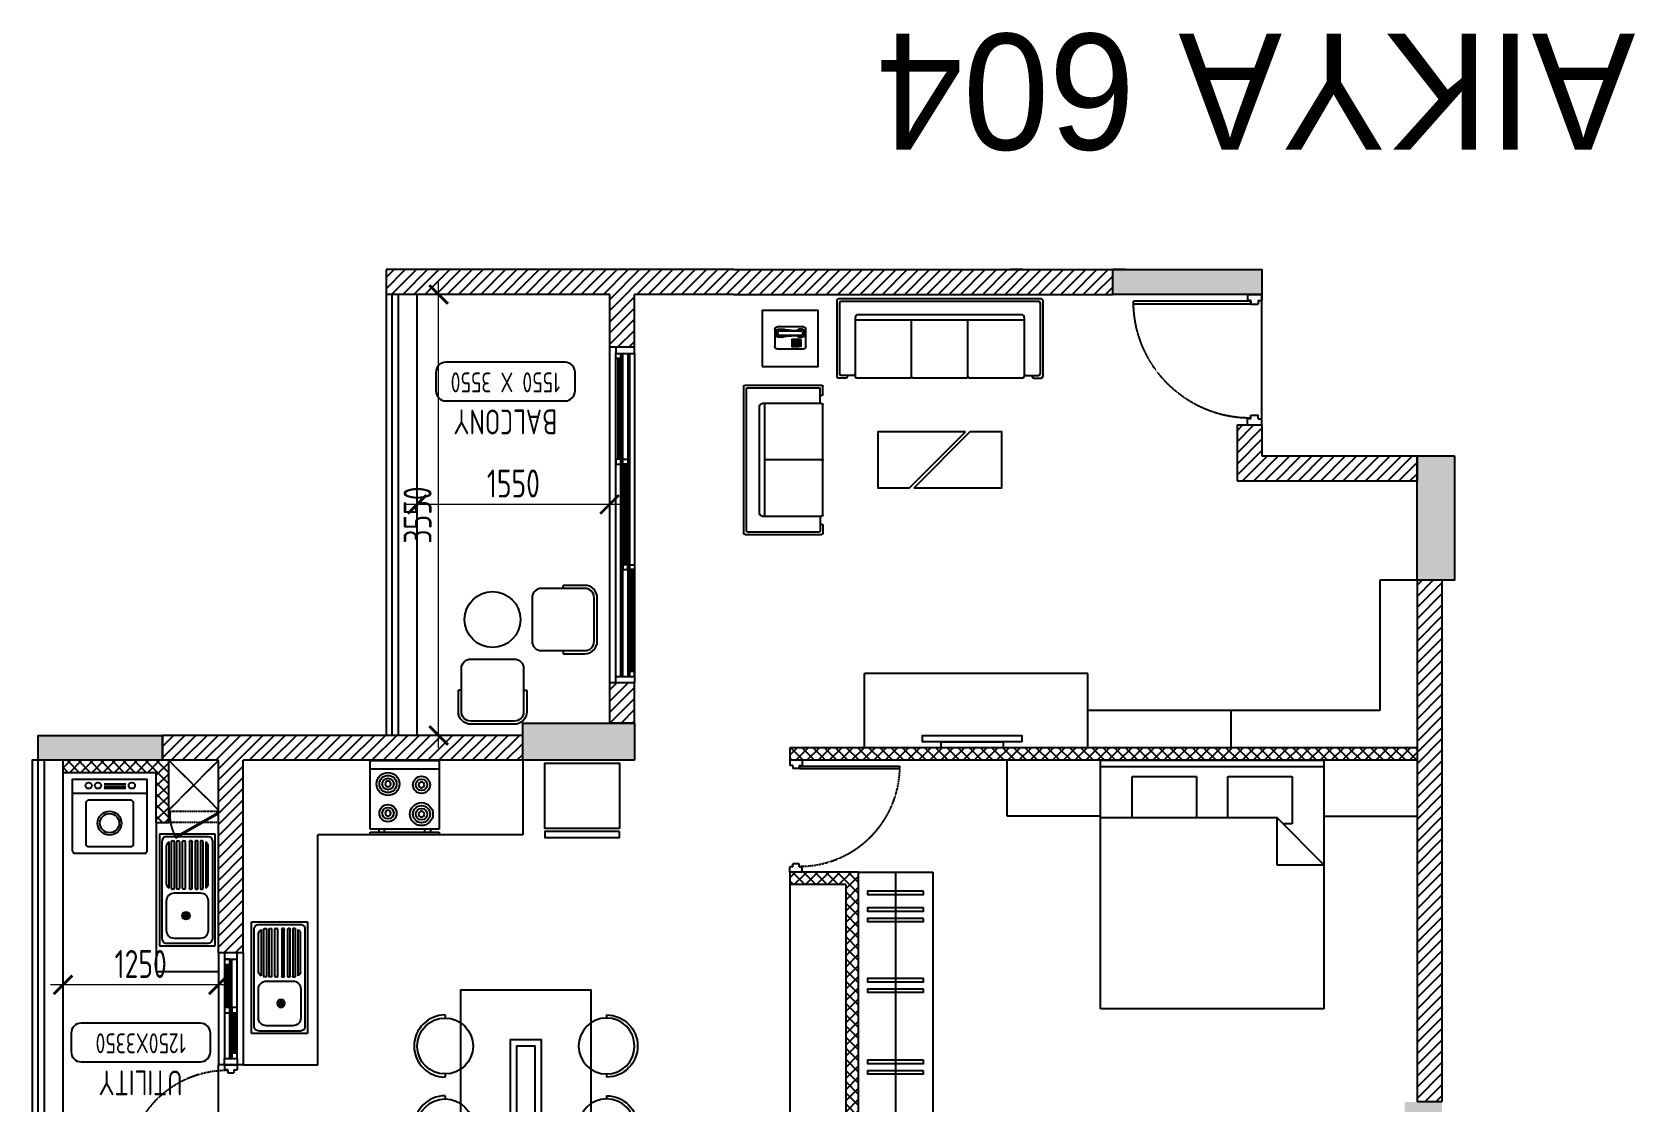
# Model space of a CAD drawing. Header units: millimetres. Extents: x -184691 to 158232, y -112569 to 33289.
# Drawn here: x 83751 to 96655, y -15989 to -7376 of the extents above; entities that cross this region are included whole.
import ezdxf
from ezdxf.enums import TextEntityAlignment as Align

# ---------------------------------------------------------------- set-up
doc = ezdxf.new("R2010")
doc.units = ezdxf.units.MM
doc.header["$LTSCALE"] = 10
doc.header["$PDMODE"] = 35
doc.header["$PDSIZE"] = 500
doc.linetypes.add('DASHED', pattern=[19.05, 12.7, -6.35])
doc.linetypes.add('HIDDEN', pattern=[9.525, 6.35, -3.175])
for name, color, linetype in [('07--DIM-1', 1, 'Continuous'), ('A--BLOCKWALL-1', 9, 'Continuous'), ('A--BLOCKWALL-2', 2, 'Continuous'), ('A--BLOCKWALL-3', 3, 'Continuous'), ('A--BLOCKWALL-HATCH', 8, 'Continuous'), ('A--DOWN', 34, 'Continuous'), ('A--FIXTURE-0', 8, 'Continuous'), ('A--FURNITURE-0', 253, 'Continuous'), ('A--FURNITURE-1', 9, 'Continuous'), ('A--GLAZING-0', 181, 'Continuous'), ('A--HANDRAIL-1', 9, 'Continuous'), ('A--HATCH-1', 8, 'Continuous'), ('A--SANITARY-0', 253, 'Continuous'), ('A--SHAFT-HIDDEN', 9, 'HIDDEN'), ('A--SPACENUMBER', 2, 'Continuous'), ('A--SPACENUMBER-1', 8, 'Continuous'), ('A--SPACEREF', 3, 'Continuous'), ('A--Stucture', 9, 'Continuous'), ('A--TILING-1', 8, 'Continuous'), ('Typical floor Column Centre line$0$X-3rd Floor Column$0$A--COL250', 250, 'Continuous'), ('Typical floor Column Centre line$0$X-3rd Floor Column$0$A--CONCRETE-4', 4, 'Continuous')]:
    doc.layers.add(name, color=color, linetype=linetype)
doc.styles.add('ISO', font='isocp2.shx', dxfattribs={"width": 0.8})
doc.dimstyles.new('A-DIM-100', dxfattribs={"dimscale": 100, "dimtxt": 2.25, "dimasz": 1.5, "dimexe": 1, "dimexo": 0.5, "dimgap": 0, "dimtad": 0, "dimdec": 0, "dimzin": 12, "dimdsep": 46, "dimtxsty": 'ISO', "dimblk": 'ARCHTICK', "dimcen": 1, "dimdle": 1, "dimclrd": 8, "dimclre": 8, "dimclrt": 256, "dimadec": 0, "dimazin": 3, "dimtfac": 1, "dimtdec": 0, "dimtmove": 1, "dimatfit": 2, "dimfxl": 1, "dimtvp": 0.75, "dimtolj": 1, "dimtzin": 12, "dimlwd": 18, "dimlwe": 18, "dimarcsym": 0})
pattern_1 = [(225, (91501.38, -6338.52), (44.90128, -44.90128), [])]
pattern_2 = [(225, (91501.38, -6338.52), (44.90128, -44.90128), []), (315, (91501.38, -6338.52), (44.90128, 44.90128), [])]

# ---------------------------------------------------------------- blocks, each defined once
blk = doc.blocks.new('A$C542B73FF')
at = {"layer": 'A--FURNITURE-0'}
for points in [[(-400, 50), (400, 50), (400, 100), (-400, 100)], [(-250, 0), (250, 0), (250, 50), (-250, 50)]]:
    blk.add_lwpolyline(points, close=True, dxfattribs=at)
blk = doc.blocks.new('A$C7FA855F9')
at = {"layer": 'A--FURNITURE-0', "linetype": 'Continuous'}
for p, q in [((900, 2000), (-900, 2000)), ((-900, 2000), (-900, 0)), ((900, 0), (900, 2000)), ((900, 840), (520, 460)), ((520, 840), (900, 840)), ((520, 460), (520, 840)), ((-900, 460), (520, 460)), ((-645, 460), (-645, 130)), ((-125, 130), (-125, 460)), ((125, 460), (125, 130)), ((645, 510), (570, 510)), ((645, 130), (645, 510)), ((-645, 130), (-125, 130)), ((125, 130), (645, 130)), ((-900, 50), (900, 50)), ((-900, 0), (900, 0))]:
    blk.add_line(p, q, dxfattribs=at)
blk = doc.blocks.new('A$C383732B3')
for p, q in [((275, 250), (275, 275)), ((275, -250), (275, -275))]:
    blk.add_line(p, q)
blk.add_lwpolyline([(275, 275), (100, 275, 0.414214), (0, 175), (0, -175, 0.414214), (100, -275), (275, -275)], format="xyb")
blk.add_lwpolyline([(100, -250), (450, -250, 0.414214), (525, -175), (525, 175, 0.414214), (450, 250), (100, 250, 0.414214), (25, 175), (25, -175, 0.414214)], format="xyb", close=True)
blk = doc.blocks.new('A$C337B3EF4')
for p, q in [((0, 225), (0, 250)), ((0, -250), (0, -225))]:
    blk.add_line(p, q)
blk.add_circle((0, 0), 225)
blk.add_arc((0, 0), 250, 270, 90)
blk = doc.blocks.new('A$C666E5324')
at = {"layer": 'A--FURNITURE-0'}
for points in [[(0, -525), (-1500, -525), (-1500, 525), (0, 525)], [(-400, -125), (-1100, -125), (-1100, 125), (-400, 125)], [(-450, -75), (-1050, -75), (-1050, 75), (-450, 75)]]:
    blk.add_lwpolyline(points, close=True, dxfattribs=at)
at = {"layer": 'A--FURNITURE-0', "xscale": -1, "rotation": 270.000000000004}
for p in [(-1050, 650), (-400, 650)]:
    blk.add_blockref('A$C337B3EF4', p, dxfattribs=at)
at = {"layer": 'A--FURNITURE-0', "rotation": 270.000000000004}
for p in [(-1050, -650), (-400, -650)]:
    blk.add_blockref('A$C337B3EF4', p, dxfattribs=at)
blk = doc.blocks.new('A$C34D21E7E')
at = {"layer": 'A--DOWN'}
for p, q in [((-150, 2450), (-150, -150)), ((-110, 2450), (-110, -150)), ((-95, 2450), (-95, -150)), ((-55, -150), (-55, 2450)), ((-40, -150), (-40, 2450)), ((0, -150), (0, 2450))]:
    blk.add_line(p, q, dxfattribs=at)
for points in [[(-150, 2450), (0, 2450), (0, 2500), (-150, 2500)], [(-40, 2450), (0, 2450), (0, 2410), (-40, 2410)], [(-95, 1590), (-55, 1590), (-55, 1550), (-95, 1550)], [(-40, 1550), (0, 1550), (0, 1590), (-40, 1590)], [(-150, 740), (-110, 740), (-110, 700), (-150, 700)], [(-95, 700), (-55, 700), (-55, 740), (-95, 740)], [(-150, -150), (-110, -150), (-110, -110), (-150, -110)], [(-150, -150), (0, -150), (0, -200), (-150, -200)]]:
    blk.add_lwpolyline(points, close=True, dxfattribs=at)
at = {"layer": 'A--GLAZING-0'}
for p, q in [((-25, 1590), (-25, 2410)), ((-15, 1590), (-15, 2410)), ((-80, 740), (-80, 1550)), ((-70, 740), (-70, 1550)), ((-135, -110), (-135, 700)), ((-125, -110), (-125, 700))]:
    blk.add_line(p, q, dxfattribs=at)
blk = doc.blocks.new('A$C1CBF2325')
at = {"layer": 'A--DOWN'}
for p, q in [((100, 0), (0, 0)), ((0, 0), (0, -42)), ((100, 0), (100, -42)), ((25, -42), (0, -42)), ((25, -42), (25, -67)), ((75, -67), (25, -67)), ((75, -42), (75, -67)), ((75, -42), (100, -42)), ((79, -46), (79, -67)), ((79, -46), (886, -46)), ((79, -67), (886, -67)), ((886, -67), (886, -46)), ((25, -858), (0, -858)), ((0, -900), (0, -858)), ((75, -833), (25, -833)), ((25, -858), (25, -833)), ((75, -858), (75, -833)), ((75, -858), (100, -858)), ((100, -900), (100, -858)), ((100, -900), (0, -900))]:
    blk.add_line(p, q, dxfattribs=at)
at = {"layer": 'A--DOWN', "color": 8, "linetype": 'DASHED', "ltscale": 0.005}
blk.add_arc((79, -46), 807, 269.7319, 358.5291, dxfattribs=at)
blk = doc.blocks.new('A$C35654C4B')
at = {"layer": 'A--BLOCKWALL-1'}
for p, q in [((-900, 200), (0, 200)), ((-900, 0), (0, 0))]:
    blk.add_line(p, q, dxfattribs=at)
at = {"layer": 'A--DOWN'}
for p, q in [((-50, 150), (-850, 150)), ((-50, 107), (-850, 107)), ((-850, 50), (-50, 50)), ((-50, 93), (-807, 93))]:
    blk.add_line(p, q, dxfattribs=at)
for points in [[(-850, 50), (-850, 150), (-900, 150), (-900, 50)], [(-416, 107), (-416, 150), (-459, 150), (-459, 107)], [(-50, 107), (-50, 150), (-93, 150), (-93, 107)], [(-50, 50), (-50, 150), (0, 150), (0, 50)], [(-807, 50), (-807, 93), (-850, 93), (-850, 50)], [(-416, 50), (-416, 93), (-459, 93), (-459, 50)]]:
    blk.add_lwpolyline(points, close=True, dxfattribs=at)
at = {"layer": 'A--GLAZING-0'}
for p, q in [((-416, 136), (-93, 136)), ((-807, 78), (-459, 78)), ((-807, 64), (-459, 64)), ((-416, 122), (-93, 122))]:
    blk.add_line(p, q, dxfattribs=at)
blk = doc.blocks.new('A$C47D60FF3')
at = {"layer": 'A--FIXTURE-0'}
blk.add_lwpolyline([(-0.075, 0.6), (-0.075, 0), (-0.6, 0), (-0.6, 0.6)], close=True, dxfattribs=at)
blk.add_lwpolyline([(-0.05, 0.6), (-0.05, 0), (0, 0), (0, 0.6), (-0.05, 0.6)], dxfattribs=at)
blk = doc.blocks.new('SPACE')
at = {"layer": 'A--SPACENUMBER-1'}
blk.add_lwpolyline([(-600, 0), (600, 0, 0.414213562), (700, 100), (700, 288.5, 0.414213562), (600, 388.5), (-600, 388.5, 0.414213562), (-700, 288.5), (-700, 100, 0.414213562), (-600, 0, -0.052514465)], format="xyb", dxfattribs=at)
at = {"layer": 'A--SPACENUMBER', "style": 'ISO', "width": 0.8, "flags": 4}
blk.add_attdef('01', text='', height=250, dxfattribs=at).set_placement((0.455, 202.41), align=Align.MIDDLE)
at = {"layer": 'A--SPACEREF', "style": 'ISO', "width": 0.8, "flags": 4}
blk.add_attdef('S', text='', height=300, dxfattribs=at).set_placement((1.35, 474.975), align=Align.CENTER)
blk = doc.blocks.new('A$C2D7D56F7')
at = {"layer": 'A--FIXTURE-0'}
for p, q in [((-0.3, -0.113), (0.3, -0.113)), ((-0.044, -0.037), (0.131, -0.037)), ((-0.044, -0.056), (0.131, -0.056)), ((-0.044, -0.074), (0.131, -0.074))]:
    blk.add_line(p, q, dxfattribs=at)
blk.add_lwpolyline([(0.3, -0.575, -0.414214), (0.275, -0.6), (-0.275, -0.6, -0.414214), (-0.3, -0.575), (-0.3, 0), (0.3, 0)], format="xyb", close=True, dxfattribs=at)
blk.add_lwpolyline([(-0.173, -0.168), (0.173, -0.168), (0.189, -0.184), (0.189, -0.531), (0.173, -0.546), (-0.173, -0.546), (-0.189, -0.531), (-0.189, -0.184)], close=True, dxfattribs=at)
for centre, radius in [((-0.169, -0.052), 0.025), ((-0.095, -0.052), 0.025), ((0.178, -0.052), 0.025), ((-0.001, -0.355), 0.0964), ((-0.001, -0.355), 0.0776)]:
    blk.add_circle(centre, radius, dxfattribs=at)
blk = doc.blocks.new('A$C321E12B3')
at = {"layer": 'A--SANITARY-0', "ltscale": 5}
for p, q in [((-0.9, 0.45), (0, 0.45)), ((-0.9, 0), (-0.9, 0.45)), ((-0.879, 0.055), (-0.879, 0.395)), ((-0.845, 0.429), (-0.055, 0.429)), ((-0.774, 0.395), (-0.54, 0.395)), ((-0.404, 0.394), (-0.094, 0.394)), ((-0.021, 0.395), (-0.021, 0.055)), ((0, 0.45), (0, 0)), ((-0.837, 0.118), (-0.837, 0.332)), ((-0.477, 0.332), (-0.477, 0.118)), ((-0.443, 0.335), (-0.443, 0.348)), ((-0.443, 0.293), (-0.443, 0.306)), ((-0.443, 0.246), (-0.443, 0.259)), ((-0.439, 0.352), (-0.059, 0.352)), ((-0.059, 0.331), (-0.439, 0.331)), ((-0.439, 0.31), (-0.059, 0.31)), ((-0.059, 0.289), (-0.439, 0.289)), ((-0.439, 0.263), (-0.059, 0.263)), ((-0.063, 0.373), (-0.435, 0.373)), ((-0.055, 0.348), (-0.055, 0.335)), ((-0.055, 0.306), (-0.055, 0.293)), ((-0.055, 0.259), (-0.055, 0.246)), ((-0.443, 0.204), (-0.443, 0.191)), ((-0.443, 0.157), (-0.443, 0.144)), ((-0.059, 0.242), (-0.439, 0.242)), ((-0.059, 0.208), (-0.439, 0.208)), ((-0.439, 0.187), (-0.059, 0.187)), ((-0.059, 0.161), (-0.439, 0.161)), ((-0.439, 0.14), (-0.059, 0.14)), ((-0.055, 0.191), (-0.055, 0.204)), ((-0.055, 0.144), (-0.055, 0.157)), ((0, 0), (-0.9, 0)), ((-0.055, 0.021), (-0.845, 0.021)), ((-0.54, 0.055), (-0.774, 0.055)), ((-0.443, 0.115), (-0.443, 0.102)), ((-0.059, 0.119), (-0.439, 0.119)), ((-0.439, 0.098), (-0.059, 0.098)), ((-0.063, 0.077), (-0.435, 0.077)), ((-0.404, 0.056), (-0.094, 0.056)), ((-0.055, 0.102), (-0.055, 0.115))]:
    blk.add_line(p, q, dxfattribs=at)
at = {"layer": 'A--SANITARY-0'}
blk.add_line((-0.9, 0.45), (0, 0.45), dxfattribs=at)
at = {"layer": 'A--SANITARY-0', "ltscale": 5, "extrusion": (0, 0, -1)}
for centre, major_axis, start_param, end_param in [((-0.845, 0.395), (-0.0238, 0.0238), 5.497787, 7.068583), ((-0.774, 0.332), (0.0446, 0.0446), 3.926991, 5.497787), ((-0.54, 0.332), (0.0446, 0.0446), -0.785398, 0.785398), ((-0.393, 0.345), (-0.0357, 0.0357), 6.090163, 6.844508), ((-0.105, 0.345), (-0.0357, 0.0357), 1.009473, 1.763819), ((-0.055, 0.395), (-0.0238, 0.0238), 0.785398, 2.356194), ((-0.439, 0.348), (0.00297, 0.00297), 3.926991, 5.497787), ((-0.439, 0.335), (-0.00297, 0.00297), 3.926991, 5.497787), ((-0.439, 0.306), (-0.00297, 0.00297), 5.497787, 7.068583), ((-0.439, 0.293), (-0.00297, 0.00297), 3.926991, 5.497787), ((-0.059, 0.348), (0.00297, 0.00297), -0.785398, 0.785398), ((-0.059, 0.335), (-0.00297, 0.00297), 2.356194, 3.926991), ((-0.059, 0.306), (0.00297, 0.00297), -0.785398, 0.785398), ((-0.059, 0.293), (-0.00297, 0.00297), 2.356194, 3.926991), ((-0.657, 0.214), (0.0223, 0.0223), 0.785398, 7.068583), ((-0.657, 0.214), (0.0112, 0.0112), 0.785398, 7.068583), ((-0.657, 0.214), (0.00743, 0.00743), 0.785398, 7.068583), ((-0.439, 0.204), (0.00297, 0.00297), 3.926991, 5.497787), ((-0.439, 0.191), (-0.00297, 0.00297), 3.926991, 5.497787), ((-0.439, 0.157), (0.00297, 0.00297), 3.926991, 5.497787), ((-0.439, 0.144), (0.00297, 0.00297), 2.356194, 3.926991), ((-0.059, 0.204), (0.00297, 0.00297), -0.785398, 0.785398), ((-0.059, 0.191), (-0.00297, 0.00297), 2.356194, 3.926991), ((-0.059, 0.157), (0.00297, 0.00297), -0.785398, 0.785398), ((-0.059, 0.144), (-0.00297, 0.00297), 2.356194, 3.926991), ((-0.845, 0.055), (0.0238, 0.0238), 2.356194, 3.926991), ((-0.774, 0.118), (-0.0446, 0.0446), 3.926991, 5.497787), ((-0.54, 0.118), (-0.0446, 0.0446), 2.356194, 3.926991), ((-0.439, 0.115), (0.00297, 0.00297), 3.926991, 5.497787), ((-0.439, 0.102), (0.00297, 0.00297), 2.356194, 3.926991), ((-0.393, 0.105), (-0.0357, 0.0357), 4.151066, 4.905412), ((-0.105, 0.105), (-0.0357, 0.0357), 2.94857, 3.702916), ((-0.059, 0.115), (0.00297, 0.00297), -0.785398, 0.785398), ((-0.059, 0.102), (-0.00297, 0.00297), 2.356194, 3.926991), ((-0.055, 0.055), (-0.0238, 0.0238), 2.356194, 3.926991)]:
    blk.add_ellipse(centre, major_axis=major_axis, ratio=1, start_param=start_param, end_param=end_param, dxfattribs=at)
at = {"layer": 'A--SANITARY-0', "ltscale": 5}
for centre, major_axis, start_param, end_param in [((-0.439, 0.259), (-0.00297, -0.00297), 3.926991, 5.497787), ((-0.059, 0.259), (-0.00297, -0.00297), 2.356194, 3.926991), ((-0.439, 0.246), (0.00297, -0.00297), 3.926991, 5.497787), ((-0.059, 0.246), (0.00297, -0.00297), -0.785398, 0.785398)]:
    blk.add_ellipse(centre, major_axis=major_axis, ratio=1, start_param=start_param, end_param=end_param, dxfattribs=at)
blk = doc.blocks.new('A$C4DFF75E1')
at = {"layer": 'A--DOWN'}
for p, q in [((9, 25), (0, 25)), ((0, 25), (0, 0)), ((0, 0), (12, 0)), ((9, 15, 0), (9, 25, 0)), ((12, 15, 0), (9, 15, 0)), ((12, 15, 0), (12, 0, 0)), ((12, 15, 0), (12, 0, 0)), ((12, 0), (12, 15)), ((438, 15, 0), (438, 0, 0)), ((438, 15, 0), (438, 0, 0)), ((438, 15, 0), (441, 15, 0)), ((438, 0), (438, 15)), ((450, 0), (438, 0)), ((441, 15, 0), (441, 25, 0)), ((441, 25), (450, 25)), ((450, 25), (450, 0))]:
    blk.add_line(p, q, dxfattribs=at)
blk.add_lwpolyline([(14, 18), (388, 234), (385, 240), (11, 24)], close=True, dxfattribs=at)
blk.add_circle((10, 24, 0), 0.781, dxfattribs=at)
at = {"layer": 'A--DOWN', "color": 8, "linetype": 'DASHED', "ltscale": 0.003}
blk.add_arc((-37, 15, 0), 478, 0, 27.2936, dxfattribs=at)
blk = doc.blocks.new('_ArchTick')
at = {"color": 0, "const_width": 0.15}
blk.add_lwpolyline([(-0.5, -0.5), (0.5, 0.5)], dxfattribs=at)
blk = doc.blocks.new('*D356')
at = {"layer": '07--DIM-1', "color": 8, "lineweight": 18}
for p, q in [((86851, -10904), (86851, -11278)), ((88401, -10904), (88401, -11278)), ((88501, -11178), (86751, -11178))]:
    blk.add_line(p, q, dxfattribs=at)
at = {"layer": 'Defpoints', "color": 0}
for p in [(86851, -10854), (88401, -10854), (86851, -11178)]:
    blk.add_point(p, dxfattribs=at)
at = {"layer": '07--DIM-1', "color": 8, "lineweight": 18, "xscale": 150, "yscale": 150, "zscale": 150, "rotation": 180}
blk.add_blockref('_ArchTick', (86851, -11178), dxfattribs=at)
at = {"layer": '07--DIM-1', "color": 8, "lineweight": 18, "xscale": 150, "yscale": 150, "zscale": 150}
blk.add_blockref('_ArchTick', (88401, -11178), dxfattribs=at)
at = {"layer": '07--DIM-1', "insert": (87626, -11010), "char_height": 225, "attachment_point": 5, "style": 'ISO'}
blk.add_mtext('\\A1;1550', dxfattribs=at)
blk = doc.blocks.new('*D357')
at = {"layer": '07--DIM-1', "color": 8, "lineweight": 18}
for p, q in [((87024, -13139), (87024, -9389)), ((86901, -9489), (87124, -9489)), ((86901, -13039), (87124, -13039))]:
    blk.add_line(p, q, dxfattribs=at)
at = {"layer": 'Defpoints', "color": 0}
for p in [(86851, -9489), (87024, -9489), (86851, -13039)]:
    blk.add_point(p, dxfattribs=at)
at = {"layer": '07--DIM-1', "color": 8, "lineweight": 18, "xscale": 150, "yscale": 150, "zscale": 150}
for p, rotation in [((87024, -9489), 90), ((87024, -13039), 270)]:
    blk.add_blockref('_ArchTick', p, dxfattribs=dict(at, rotation=rotation))
at = {"layer": '07--DIM-1', "insert": (86855, -11264), "char_height": 225, "attachment_point": 5, "rotation": 90, "style": 'ISO'}
blk.add_mtext('\\A1;3550', dxfattribs=at)
blk = doc.blocks.new('*D361')
at = {"layer": '07--DIM-1', "color": 8, "lineweight": 18}
for p, q in [((85351, -15046), (83901, -15046)), ((84001, -15001), (84001, -15146)), ((85251, -15001), (85251, -15146))]:
    blk.add_line(p, q, dxfattribs=at)
at = {"layer": 'Defpoints', "color": 0}
for p in [(84001, -14951), (85251, -14951), (84001, -15046)]:
    blk.add_point(p, dxfattribs=at)
at = {"layer": '07--DIM-1', "color": 8, "lineweight": 18, "xscale": 150, "yscale": 150, "zscale": 150, "rotation": 180}
blk.add_blockref('_ArchTick', (84001, -15046), dxfattribs=at)
at = {"layer": '07--DIM-1', "color": 8, "lineweight": 18, "xscale": 150, "yscale": 150, "zscale": 150}
blk.add_blockref('_ArchTick', (85251, -15046), dxfattribs=at)
at = {"layer": '07--DIM-1', "insert": (84626, -14878), "char_height": 225, "attachment_point": 5, "style": 'ISO'}
blk.add_mtext('\\A1;1250', dxfattribs=at)
blk = doc.blocks.new('A$C59C96D1E')
at = {"linetype": 'Continuous'}
for p, q in [((-2.74, 0), (2.74, 0)), ((-3.49, -9.09), (-3.49, -0.75)), ((-2.75, -0.99), (-2.75, -2.2)), ((-2.26, -1.48), (-2.26, -8.35)), ((-0.79, -0.49), (-2.25, -0.49)), ((-1.76, -0.98), (-1.28, -0.98)), ((-0.78, -8.35), (-0.78, -1.48)), ((-0.29, -2.2), (-0.29, -0.99)), ((3.49, -0.75), (3.49, -9.09)), ((-2.75, -8.84), (-2.75, -7.63)), ((2.74, -9.84), (-2.74, -9.84)), ((-0.79, -9.34), (-2.25, -9.34)), ((-1.76, -8.85), (-1.28, -8.85)), ((-0.29, -7.63), (-0.29, -8.84))]:
    blk.add_line(p, q, dxfattribs=at)
for points in [[(0.45, -5.87), (0.45, -5.37), (0.95, -5.37), (0.95, -5.87)], [(0.45, -6.47), (0.45, -5.97), (0.95, -5.97), (0.95, -6.47)], [(0.45, -7.06), (0.45, -6.56), (0.95, -6.56), (0.95, -7.06)], [(0.45, -7.66), (0.45, -7.16), (0.95, -7.16), (0.95, -7.66)], [(0.45, -8.26), (0.95, -8.26), (0.95, -7.76), (0.45, -7.76)], [(1.05, -5.87), (1.05, -5.37), (1.55, -5.37), (1.55, -5.87)], [(1.05, -6.47), (1.05, -5.97), (1.55, -5.97), (1.55, -6.47)], [(1.05, -7.06), (1.05, -6.56), (1.55, -6.56), (1.55, -7.06)], [(1.05, -7.66), (1.05, -7.16), (1.55, -7.16), (1.55, -7.66)], [(1.05, -8.26), (1.55, -8.26), (1.55, -7.76), (1.05, -7.76)], [(1.64, -5.87), (1.64, -5.37), (2.14, -5.37), (2.14, -5.87)], [(1.64, -6.47), (1.64, -5.97), (2.14, -5.97), (2.14, -6.47)], [(1.64, -7.06), (1.64, -6.56), (2.14, -6.56), (2.14, -7.06)], [(1.64, -7.66), (1.64, -7.16), (2.14, -7.16), (2.14, -7.66)], [(1.64, -8.26), (2.14, -8.26), (2.14, -7.76), (1.64, -7.76)], [(2.24, -5.87), (2.24, -5.37), (2.74, -5.37), (2.74, -5.87)], [(2.24, -6.47), (2.24, -5.97), (2.74, -5.97), (2.74, -6.47)], [(2.24, -7.06), (2.24, -6.56), (2.74, -6.56), (2.74, -7.06)], [(2.24, -7.66), (2.24, -7.16), (2.74, -7.16), (2.74, -7.66)], [(2.24, -8.26), (2.74, -8.26), (2.74, -7.76), (2.24, -7.76)]]:
    blk.add_lwpolyline(points, close=True)
for centre, radius, start, end in [((-2.74, -0.75), 0.75, 90, 180), ((2.74, -0.75), 0.75, 0, 90), ((-2.25, -0.99), 0.5, 90, 180), ((-2.25, -2.2), 0.5, 180, 270), ((-1.76, -1.48), 0.5, 90, 180), ((-1.28, -1.48), 0.5, 0, 90), ((-0.79, -0.99), 0.5, 0, 90), ((-0.79, -2.2), 0.5, 270, 0), ((-2.74, -9.09), 0.75, 180, 270), ((-2.25, -7.63), 0.5, 90, 180), ((-2.25, -8.84), 0.5, 180, 270), ((-1.76, -8.35), 0.5, 180, 270), ((-1.28, -8.35), 0.5, 270, 0), ((-0.79, -7.63), 0.5, 0, 90), ((-0.79, -8.84), 0.5, 270, 0), ((2.74, -9.09), 0.75, 270, 0)]:
    blk.add_arc(centre, radius, start, end, dxfattribs=at)
for centre, start, end in [((-30.22, -7.51), 358.28, 10.8919), ((27.18, -7.51), 169.1081, 181.72)]:
    blk.add_arc(centre, 27.97, start, end)
blk = doc.blocks.new('A$C6B576318')
at = {"layer": 'A--FURNITURE-0'}
for p, q in [((-975, 13), (-975, 736)), ((-888, 749), (-963, 749)), ((-950, 38), (-950, 711)), ((-813, 724), (-938, 724)), ((-875, 724), (-875, 736)), ((-800, 711), (-800, 736)), ((-800, 175), (-800, 711)), ((-788, 749), (-279, 749)), ((-267, 736), (-267, 200)), ((-254, 749), (254, 749)), ((267, 736), (267, 200)), ((279, 749), (788, 749)), ((800, 711), (800, 736)), ((800, 175), (800, 711)), ((813, 724), (938, 724)), ((875, 724), (875, 736)), ((888, 749), (963, 749)), ((950, 38), (950, 711)), ((975, 13), (975, 736)), ((-800, 200), (800, 200)), ((-963, 0), (963, 0)), ((-938, 25), (938, 25)), ((-775, 150), (775, 150))]:
    blk.add_line(p, q, dxfattribs=at)
for centre, radius, start, end in [((-963, 736), 12.5, 90, 180), ((-938, 711), 12.5, 90, 180), ((-888, 736), 12.5, 0, 90), ((-813, 711), 12.5, 0, 90), ((-788, 736), 12.5, 90, 180), ((-279, 736), 12.5, 0, 90), ((-254, 736), 12.5, 90, 180), ((254, 736), 12.5, 0, 90), ((279, 736), 12.5, 90, 180), ((788, 736), 12.5, 0, 90), ((813, 711), 12.5, 90, 180), ((888, 736), 12.5, 90, 180), ((938, 711), 12.5, 0, 90), ((963, 736), 12.5, 0, 90), ((-775, 175), 25, 180, 270), ((775, 175), 25, 270, 0), ((-963, 13), 12.5, 180, 270), ((-938, 38), 12.5, 180, 270), ((938, 38), 12.5, 270, 0), ((963, 13), 12.5, 270, 0)]:
    blk.add_arc(centre, radius, start, end, dxfattribs=at)
blk = doc.blocks.new('A$C64853205')
at = {"layer": 'A--FURNITURE-0'}
for p, q in [((-708, 13), (-708, 736)), ((-621, 749), (-696, 749)), ((-683, 38), (-683, 711)), ((-546, 724), (-671, 724)), ((-608, 724), (-608, 736)), ((-533, 711), (-533, 736)), ((-533, 175), (-533, 711)), ((-521, 749), (-12, 749)), ((0, 736), (0, 200)), ((13, 749), (521, 749)), ((533, 736), (533, 175)), ((546, 724), (671, 724)), ((608, 724), (608, 736)), ((621, 749), (696, 749)), ((683, 38), (683, 711)), ((708, 13), (708, 736)), ((-533, 200), (533, 200)), ((-696, 0), (696, 0)), ((-671, 25), (671, 25)), ((-508, 150), (508, 150))]:
    blk.add_line(p, q, dxfattribs=at)
for centre, radius, start, end in [((-696, 736), 12.5, 90, 180), ((-671, 711), 12.5, 90, 180), ((-621, 736), 12.5, 0, 90), ((-546, 711), 12.5, 0, 90), ((-521, 736), 12.5, 90, 180), ((-12, 736), 12.5, 0, 90), ((13, 736), 12.5, 90, 180), ((521, 736), 12.5, 0, 90), ((546, 711), 12.5, 90, 180), ((621, 736), 12.5, 90, 180), ((671, 711), 12.5, 0, 90), ((696, 736), 12.5, 0, 90), ((-508, 175), 25, 180, 270), ((508, 175), 25, 270, 0), ((-696, 13), 12.5, 180, 270), ((-671, 38), 12.5, 180, 270), ((671, 38), 12.5, 270, 0), ((696, 13), 12.5, 270, 0)]:
    blk.add_arc(centre, radius, start, end, dxfattribs=at)
blk = doc.blocks.new('A$C06896976')
at = {"layer": 'A--FIXTURE-0'}
for p, q in [((0, 0.6), (-0.6, 0.6)), ((-0.6, 0.6), (-0.6, 0)), ((-0.525, 0.6), (-0.525, 0)), ((0, 0), (0, 0.6)), ((0.05, 0.6), (0.025, 0.6)), ((0.025, 0.6), (0.025, 0)), ((0.05, 0), (0.05, 0.6)), ((0, 0.525), (0.025, 0.525)), ((0.025, 0.475), (0, 0.475)), ((-0.6, 0), (0, 0)), ((0.025, 0.125), (0, 0.125)), ((0, 0.075), (0.025, 0.075)), ((0.025, 0), (0.05, 0))]:
    blk.add_line(p, q, dxfattribs=at)
for centre, major_axis, start_param, end_param in [((-0.394, 0.446), (0.0707, 0.0707), 0.785398, 7.068583), ((-0.394, 0.446), (0.053, 0.053), 0.785398, 7.068583), ((-0.394, 0.446), (0.0354, 0.0354), 0.785398, 7.068583), ((-0.394, 0.446), (0.0177, 0.0177), 0.785398, 7.068583), ((-0.139, 0.446), (-0.053, 0.053), -0.785398, 5.497787), ((-0.139, 0.446), (-0.0354, 0.0354), -0.785398, 5.497787), ((-0.139, 0.446), (0.0177, 0.0177), 0.785398, 7.068583), ((-0.386, 0.154), (0.053, -0.053), -0.785398, 5.497787), ((-0.386, 0.154), (0.0354, -0.0354), -0.785398, 5.497787), ((-0.386, 0.154), (-0.0177, -0.0177), 0.785398, 7.068583), ((-0.131, 0.154), (-0.0707, -0.0707), 0.785398, 7.068583), ((-0.131, 0.154), (-0.053, -0.053), 0.785398, 7.068583), ((-0.131, 0.154), (-0.0354, -0.0354), 0.785398, 7.068583), ((-0.131, 0.154), (-0.0177, -0.0177), 0.785398, 7.068583)]:
    blk.add_ellipse(centre, major_axis=major_axis, ratio=1, start_param=start_param, end_param=end_param, dxfattribs=at)

msp = doc.modelspace()

# ---------------------------------------------------------------- hatches: boundary and pattern name
at = {"layer": 'A--BLOCKWALL-HATCH'}
h = msp.add_hatch(dxfattribs=at)
h.set_pattern_fill('ANSI37', color=256, scale=20, angle=180, style=0)
h.set_pattern_definition(pattern_2)
h.paths.add_polyline_path([(94901.4, -13138.5), (94901.4, -13238.5), (89851.4, -13238.5), (89851.4, -13138.5)])
h = msp.add_hatch(dxfattribs=at)
h.set_pattern_fill('ANSI37', color=256, scale=20, angle=180, style=0)
h.set_pattern_definition([(225, (91501.38, -6338.52), (44.90128, -44.90128), []), (315, (91501.38, -6338.52), (44.90128, 44.90128), [])])
h.paths.add_polyline_path([(84851.4, -13738.5), (84851.4, -13238.5), (84001.4, -13238.5), (84001.4, -13338.5), (84751.4, -13338.5), (84751.4, -13738.5)])
h = msp.add_hatch(dxfattribs=at)
h.set_pattern_fill('ANSI37', color=256, scale=20, angle=180, style=0)
h.set_pattern_definition(pattern_2)
h.paths.add_polyline_path([(89601.4, -18263.5), (89501.4, -18263.5), (89501.4, -16588.5), (90301.4, -16588.5), (90301.4, -15463.5), (90301.4, -15363.5), (90301.4, -14238.5), (89851.4, -14238.5), (89851.4, -14138.5), (90401.4, -14138.5), (90401.4, -16588.5), (91351.4, -16588.5), (91351.4, -16688.5), (89601.4, -16688.5)])
at = {"layer": 'A--HATCH-1'}
h = msp.add_hatch(dxfattribs=at)
h.set_pattern_fill('ANSI31', color=256, scale=20, angle=180, style=0)
h.set_pattern_definition(pattern_1)
h.paths.add_polyline_path([(88601.4, -9913.5), (88401.4, -9913.5), (88401.4, -9488.5), (86601.4, -9488.5), (86601.4, -9288.5), (92451.4, -9288.5), (92451.4, -9488.5), (88601.4, -9488.5)])
h = msp.add_hatch(dxfattribs=at)
h.set_pattern_fill('ANSI31', color=256, scale=20, angle=180, style=0)
h.set_pattern_definition(pattern_1)
h.paths.add_polyline_path([(93451.4, -10538.5), (93651.4, -10538.5), (93651.4, -10788.5), (94901.4, -10788.5), (94901.4, -10988.5), (93451.4, -10988.5)])
h = msp.add_hatch(dxfattribs=at)
h.set_pattern_fill('ANSI31', color=256, scale=20, angle=180, style=0)
h.set_pattern_definition(pattern_1)
h.paths.add_polyline_path([(95101.4, -11788.5), (94901.4, -11788.5), (94901.4, -15988.5), (95101.4, -15988.5)])
h = msp.add_hatch(dxfattribs=at)
h.set_pattern_fill('ANSI31', color=256, scale=20, angle=180, style=0)
h.set_pattern_definition(pattern_1)
h.paths.add_polyline_path([(88601.4, -12938.5), (88401.4, -12938.5), (88401.4, -12613.5), (88601.4, -12613.5)])
h = msp.add_hatch(dxfattribs=at)
h.set_pattern_fill('ANSI31', color=256, scale=20, angle=180, style=0)
h.set_pattern_definition(pattern_1)
h.paths.add_polyline_path([(85451.4, -14788.5), (85251.4, -14788.5), (85251.4, -13238.5), (84801.4, -13238.5), (84801.4, -13038.5), (87701.4, -13038.5), (87701.4, -13238.5), (85451.4, -13238.5)])
at = {"layer": 'Typical floor Column Centre line$0$X-3rd Floor Column$0$A--COL250'}
h = msp.add_hatch(color=256, dxfattribs=at)
h.dxf.hatch_style = 1
h.paths.add_polyline_path([(93651.4, -9488.5), (92451.4, -9488.5), (92451.4, -9288.5), (93651.4, -9288.5)])
h = msp.add_hatch(color=256, dxfattribs=at)
h.dxf.hatch_style = 1
h.paths.add_polyline_path([(95201.4, -10788.5), (95201.4, -11788.5), (94901.4, -11788.5), (94901.4, -10788.5)])
h = msp.add_hatch(color=256, dxfattribs=at)
h.dxf.hatch_style = 1
h.paths.add_polyline_path([(88601.4, -13238.5), (87701.4, -13238.5), (87701.4, -12938.5), (88601.4, -12938.5)])
h = msp.add_hatch(color=256, dxfattribs=at)
h.dxf.hatch_style = 1
h.paths.add_polyline_path([(84801.4, -13238.5), (83801.4, -13238.5), (83801.4, -13038.5), (84801.4, -13038.5)])
h = msp.add_hatch(color=256, dxfattribs=at)
h.dxf.hatch_style = 1
h.paths.add_polyline_path([(94801.4, -16588.5), (94201.4, -16588.5), (94201.4, -16888.5), (95101.4, -16888.5), (95101.4, -15988.5), (94801.4, -15988.5)])

# ---------------------------------------------------------------- linework, layer by layer
at = {"layer": 'A--BLOCKWALL-1'}
for p, q in [((86851.4, -13038.5), (86851.4, -9488.5)), ((84001.4, -16588.5), (84001.4, -13238.5)), ((85451.4, -15688.5), (85251.4, -15688.5))]:
    msp.add_line(p, q, dxfattribs=at)
at = {"layer": 'A--BLOCKWALL-2'}
for p, q in [((91726.4, -9288.5), (91626.4, -9288.5)), ((92551.4, -9288.5), (92451.4, -9288.5)), ((89851.4, -13138.5), (89851.4, -13238.5)), ((94901.4, -13138.5), (89851.4, -13138.5)), ((94901.4, -13138.5), (94901.4, -13238.5)), ((95101.4, -13138.5), (95101.4, -13238.5)), ((84001.4, -13338.5), (84001.4, -13238.5)), ((84851.4, -13238.5), (84001.4, -13238.5)), ((84851.4, -13738.5), (84851.4, -13238.5)), ((94901.4, -13238.5), (89851.4, -13238.5)), ((84751.4, -13338.5), (84001.4, -13338.5)), ((84751.4, -13738.5), (84751.4, -13338.5)), ((84751.4, -13738.5), (84851.4, -13738.5)), ((89851.4, -14138.5), (89851.4, -14238.5)), ((90401.4, -14138.5), (89851.4, -14138.5)), ((90401.4, -14138.5), (90401.4, -16588.5)), ((90301.4, -14238.5), (89851.4, -14238.5)), ((90301.4, -14238.5), (90301.4, -15363.5)), ((90301.4, -15363.5), (90301.4, -15463.5)), ((90301.4, -15463.5), (90301.4, -16588.5))]:
    msp.add_line(p, q, dxfattribs=at)
at = {"layer": 'A--BLOCKWALL-3'}
for p, q in [((89401.4, -9288.5), (86601.4, -9288.5)), ((89401.4, -9288.5), (92451.4, -9288.5)), ((92451.4, -9488.5), (92451.4, -9288.5)), ((88401.4, -9488.5), (86601.4, -9488.5)), ((88401.4, -9913.5), (88401.4, -9488.5)), ((89401.4, -9488.5), (88601.4, -9488.5)), ((88601.4, -9913.5), (88601.4, -9488.5)), ((89401.4, -9488.5), (92451.4, -9488.5)), ((88601.4, -9913.5), (88401.4, -9913.5)), ((93451.4, -10538.5), (93451.4, -10988.5)), ((93451.4, -10538.5), (93651.4, -10538.5)), ((93651.4, -10538.5), (93651.4, -10788.5)), ((93651.4, -10788.5), (94901.4, -10788.5)), ((94901.4, -10788.5), (94901.4, -10988.5)), ((95201.4, -10788.5), (95201.4, -10988.5)), ((93451.4, -10988.5), (94901.4, -10988.5)), ((94901.4, -11788.5), (94901.4, -15988.5)), ((95101.4, -11788.5), (94901.4, -11788.5)), ((95101.4, -11788.5), (95101.4, -15988.5)), ((88401.4, -12938.5), (88401.4, -12613.5)), ((88601.4, -12613.5), (88401.4, -12613.5)), ((88601.4, -12938.5), (88601.4, -12613.5)), ((88601.4, -12938.5), (88401.4, -12938.5)), ((84801.4, -13238.5), (84801.4, -13038.5)), ((87701.4, -13038.5), (84801.4, -13038.5)), ((87701.4, -13238.5), (87701.4, -13038.5)), ((85251.4, -13238.5), (84801.4, -13238.5)), ((85251.4, -14788.5), (85251.4, -13238.5)), ((87701.4, -13238.5), (85451.4, -13238.5)), ((85451.4, -14788.5), (85451.4, -13238.5)), ((85451.4, -14788.5), (85251.4, -14788.5)), ((95101.4, -15988.5), (94901.4, -15988.5))]:
    msp.add_line(p, q, dxfattribs=at)
at = {"layer": 'A--FIXTURE-0'}
for p, q in [((87701.4, -13238.5), (87701.4, -13838.5)), ((84751.4, -13738.5), (84751.4, -14938.5)), ((86051.4, -15688.5), (86051.4, -13838.5)), ((87701.4, -13838.5), (86051.4, -13838.5)), ((84751.4, -14938.5), (85251.4, -14938.5)), ((85451.4, -15688.5), (86051.4, -15688.5))]:
    msp.add_line(p, q, dxfattribs=at)
at = {"layer": 'A--FURNITURE-0'}
for p, q in [((94601.4, -11788.5), (94601.4, -12838.5)), ((94901.4, -11788.5), (94601.4, -11788.5)), ((92251.4, -12538.5), (90451.4, -12538.5)), ((90451.4, -13138.5), (90451.4, -12538.5)), ((92251.4, -13138.5), (92251.4, -12538.5)), ((94601.4, -12838.5), (92251.4, -12838.5)), ((93401.4, -12838.5), (93401.4, -13138.5)), ((91601.4, -13688.5), (91601.4, -13238.5)), ((92351.4, -13688.5), (91601.4, -13688.5)), ((94151.4, -13688.5), (94901.4, -13688.5)), ((89851.4, -14238.5), (89851.4, -16588.5))]:
    msp.add_line(p, q, dxfattribs=at)
at = {"layer": 'A--FURNITURE-0', "elevation": 0}
for points in [[(89629.9, -10067.4), (90079.9, -10067.4), (90079.9, -9617.4), (89629.9, -9617.4)], [(91266, -10594.4), (90558.7, -10594.4), (90558.7, -11044.4), (90816, -11044.4)], [(91301.3, -10594.4), (90851.3, -11044.4), (91558.7, -11044.4), (91558.7, -10594.4)]]:
    msp.add_lwpolyline(points, close=True, dxfattribs=at)
at = {"layer": 'A--FURNITURE-0'}
msp.add_circle((87458.2, -12104.9), 225, dxfattribs=at)
at = {"layer": 'A--FURNITURE-1'}
for p, q in [((90401.4, -14138.5), (91001.4, -14138.5)), ((90701.4, -14138.5), (90701.4, -16588.5)), ((91001.4, -14138.5), (91001.4, -16588.5))]:
    msp.add_line(p, q, dxfattribs=at)
at = {"layer": 'A--FURNITURE-1', "elevation": 0}
for points in [[(90926.4, -14292.9), (90476.4, -14292.9), (90476.4, -14317.9), (90926.4, -14317.9), (90926.4, -14292.9)], [(90926.4, -14426.7), (90476.4, -14426.7), (90476.4, -14451.7), (90926.4, -14451.7), (90926.4, -14426.7)], [(90926.4, -14510.5), (90476.4, -14510.5), (90476.4, -14535.5), (90926.4, -14535.5), (90926.4, -14510.5)], [(90926.4, -14996.1), (90476.4, -14996.1), (90476.4, -15021.1), (90926.4, -15021.1), (90926.4, -14996.1)], [(90926.4, -15079.9), (90476.4, -15079.9), (90476.4, -15104.9), (90926.4, -15104.9), (90926.4, -15079.9)], [(90926.4, -15653.2), (90476.4, -15653.2), (90476.4, -15678.2), (90926.4, -15678.2), (90926.4, -15653.2)], [(90926.4, -15737), (90476.4, -15737), (90476.4, -15762), (90926.4, -15762), (90926.4, -15737)]]:
    msp.add_lwpolyline(points, dxfattribs=at)
at = {"layer": 'A--HANDRAIL-1', "color": 1}
for p, q in [((86651.4, -13038.5), (86651.4, -9488.5)), ((86701.4, -13038.5), (86701.4, -9488.5)), ((83801.4, -16588.5), (83801.4, -13238.5)), ((83851.4, -16588.5), (83851.4, -13238.5))]:
    msp.add_line(p, q, dxfattribs=at)
at = {"layer": 'A--SHAFT-HIDDEN', "ltscale": 0.01}
for p, q in [((85251.4, -13638.5), (84851.4, -13238.5)), ((84851.4, -13638.5), (85251.4, -13238.5)), ((85251.4, -13649.6), (84851.4, -13649.6)), ((85251.4, -13738.5), (84851.4, -13738.5))]:
    msp.add_line(p, q, dxfattribs=at)
at = {"layer": 'A--Stucture', "linetype": 'Continuous', "ltscale": 0.5}
msp.add_line((86601.4, -9288.5), (86601.4, -13038.5), dxfattribs=at)
at = {"layer": 'A--Stucture', "linetype": 'Continuous', "ltscale": 0.5, "elevation": 0}
msp.add_lwpolyline([(83801.4, -13238.5), (83751.4, -13238.5), (83751.4, -16588.5), (83801.4, -16588.5)], dxfattribs=at)
at = {"layer": 'A--TILING-1'}
for p, q in [((93651.4, -10538.5), (93651.4, -9488.5)), ((88401.4, -12613.5), (88401.4, -9913.5)), ((85251.4, -16588.5), (85251.4, -15688.5))]:
    msp.add_line(p, q, dxfattribs=at)
at = {"layer": 'Typical floor Column Centre line$0$X-3rd Floor Column$0$A--CONCRETE-4', "elevation": 0}
for points in [[(93651.4, -9488.5), (92451.4, -9488.5), (92451.4, -9288.5), (93651.4, -9288.5)], [(95201.4, -10788.5), (95201.4, -11788.5), (94901.4, -11788.5), (94901.4, -10788.5)], [(88601.4, -13238.5), (87701.4, -13238.5), (87701.4, -12938.5), (88601.4, -12938.5)], [(84801.4, -13238.5), (83801.4, -13238.5), (83801.4, -13038.5), (84801.4, -13038.5)]]:
    msp.add_lwpolyline(points, close=True, dxfattribs=at)

# ---------------------------------------------------------------- block references
at = {"xscale": 0.8888888888759539, "yscale": 0.8888888888686779, "zscale": 0.8888888888658205, "rotation": 180}
msp.add_blockref('A$C4DFF75E1', (85251.4, -13649.6), dxfattribs=at)
at = {"layer": 'A--DOWN', "xscale": -1.166666666686069, "yscale": 1.166666666664241, "zscale": 1.166666666666667}
msp.add_blockref('A$C1CBF2325', (93651.4, -9488.5), dxfattribs=at)
at = {"layer": 'A--DOWN', "xscale": -1, "rotation": 180}
msp.add_blockref('A$C34D21E7E', (88601.4, -10113.5), dxfattribs=at)
at = {"layer": 'A--DOWN', "extrusion": (0, 0, -1), "xscale": -1, "zscale": -1}
msp.add_blockref('A$C1CBF2325', (-89851.4, -13238.5), dxfattribs=at)
at = {"layer": 'A--DOWN', "rotation": 270}
msp.add_blockref('A$C35654C4B', (85251.4, -15688.5), dxfattribs=at)
at = {"layer": 'A--DOWN', "extrusion": (0, 0, -1), "xscale": -1, "zscale": -1, "rotation": 180}
msp.add_blockref('A$C1CBF2325', (-85401.4, -16588.5), dxfattribs=at)
at = {"layer": 'A--FIXTURE-0', "extrusion": (0, 0, -1), "xscale": 923.0769112439157, "yscale": 923.0769112439157, "zscale": -923.0769112439119, "rotation": 270}
msp.add_blockref('A$C06896976', (-87028.3, -13792.4), dxfattribs=at)
at = {"layer": 'A--FIXTURE-0', "xscale": 1000, "yscale": 1000, "zscale": 999.9999999999999, "rotation": 270}
msp.add_blockref('A$C47D60FF3', (87879.3, -13861), dxfattribs=at)
at = {"layer": 'A--FIXTURE-0', "xscale": 1000, "yscale": 1000, "zscale": 1000}
msp.add_blockref('A$C2D7D56F7', (84376.4, -13389.4), dxfattribs=at)
at = {"layer": 'A--FURNITURE-0', "extrusion": (0, 0, -1), "yscale": 0.8499999999985448, "zscale": -0.85}
for name, p, xscale, rotation in [('A$C6B576318', (-91058.7, -9524.1), -0.8499999999767169, 180), ('A$C64853205', (-89480.7, -10819.5), 0.8499999999989634, 89.99946685837855)]:
    msp.add_blockref(name, p, dxfattribs=dict(at, xscale=xscale, rotation=rotation))
at = {"layer": 'A--FURNITURE-0', "xscale": -25.41683611206827, "yscale": 25.41683611206827, "zscale": 25.4168361120719, "rotation": 90}
msp.add_blockref('A$C59C96D1E', (89729.9, -9838.1), dxfattribs=at)
at = {"layer": 'A--FURNITURE-0', "rotation": 180}
msp.add_blockref('A$C383732B3', (88301.4, -12104.9), dxfattribs=at)
at = {"layer": 'A--FURNITURE-0', "extrusion": (0, 0, -1), "zscale": -1, "rotation": 90}
msp.add_blockref('A$C383732B3', (-87458.2, -12948.1), dxfattribs=at)
at = {"layer": 'A--FURNITURE-0', "xscale": -1}
msp.add_blockref('A$C542B73FF', (91318.6, -13138.5), dxfattribs=at)
for name, p, rotation in [('A$C7FA855F9', (93251.4, -13238.5), 180), ('A$C666E5324', (87726.4, -16588.5), 90)]:
    msp.add_blockref(name, p, dxfattribs=dict(at, rotation=rotation))
at = {"layer": 'A--SANITARY-0', "yscale": 1000, "zscale": 1000}
for p, xscale, rotation in [((84776.4, -13832.1), -1000, 270.0000000000034), ((85969.1, -14538.5), 1000, 89.99999999999667)]:
    msp.add_blockref('A$C321E12B3', p, dxfattribs=dict(at, xscale=xscale, rotation=rotation))
at = {"layer": 'A--SPACEREF'}
ref = msp.add_blockref('SPACE', (87562.4, -10034.1), dxfattribs=dict(at, xscale=0.7999999999883585, yscale=0.8000000000029104, zscale=0.8, rotation=180))
ref.add_attrib('01', '1550 X 3550', dxfattribs={"layer": 'A--SPACENUMBER', "height": 160, "rotation": 180, "style": 'ISO', "width": 0.8, "flags": 4}).set_placement((87561.9, -10196), align=Align.MIDDLE)
ref.add_attrib('S', 'BALCONY', dxfattribs={"height": 200, "rotation": 180, "style": 'ISO', "width": 0.8, "flags": 4}).set_placement((87561.2, -10414.1), align=Align.CENTER)
ref = msp.add_blockref('SPACE', (84626.6, -15354.6), dxfattribs=dict(at, xscale=0.7999999999883585, yscale=0.8000000000029104, zscale=0.8, rotation=180))
ref.add_attrib('01', '1250X3350', dxfattribs={"layer": 'A--SPACENUMBER', "height": 160, "rotation": 180, "style": 'ISO', "width": 0.8, "flags": 4}).set_placement((84626, -15516.6), align=Align.MIDDLE)
ref.add_attrib('S', 'UTILITY', dxfattribs={"height": 200, "rotation": 180, "style": 'ISO', "width": 0.8, "flags": 4}).set_placement((84625.3, -15734.6), align=Align.CENTER)

# ---------------------------------------------------------------- texts
msp.add_text('AIKYA 604', height=933.32, rotation=180, dxfattribs=at).set_placement((96657.2, -7389.1))

# ---------------------------------------------------------------- dimensions: what is measured, and where the dimension line sits
at = {"layer": '07--DIM-1'}
for base, p1, p2, angle, picture, middle in [((87023.5, -9488.5), (86851.4, -13038.5), (86851.4, -9488.5), 270, '*D357', (86854.8, -11263.5)), ((86851.4, -11178.3), (88401.4, -10853.5), (86851.4, -10853.5), 180, '*D356', (87626.4, -11009.5)), ((84001.4, -15046.5), (85251.4, -14950.8), (84001.4, -14950.8), 180, '*D361', (84626.4, -14877.7))]:
    dim = msp.add_linear_dim(base=base, p1=p1, p2=p2, angle=angle, dimstyle='A-DIM-100', dxfattribs=at)
    dim.commit()
    dim.dimension.update_dxf_attribs({"geometry": picture, "text_midpoint": middle})

doc.saveas('drawing.dxf')
